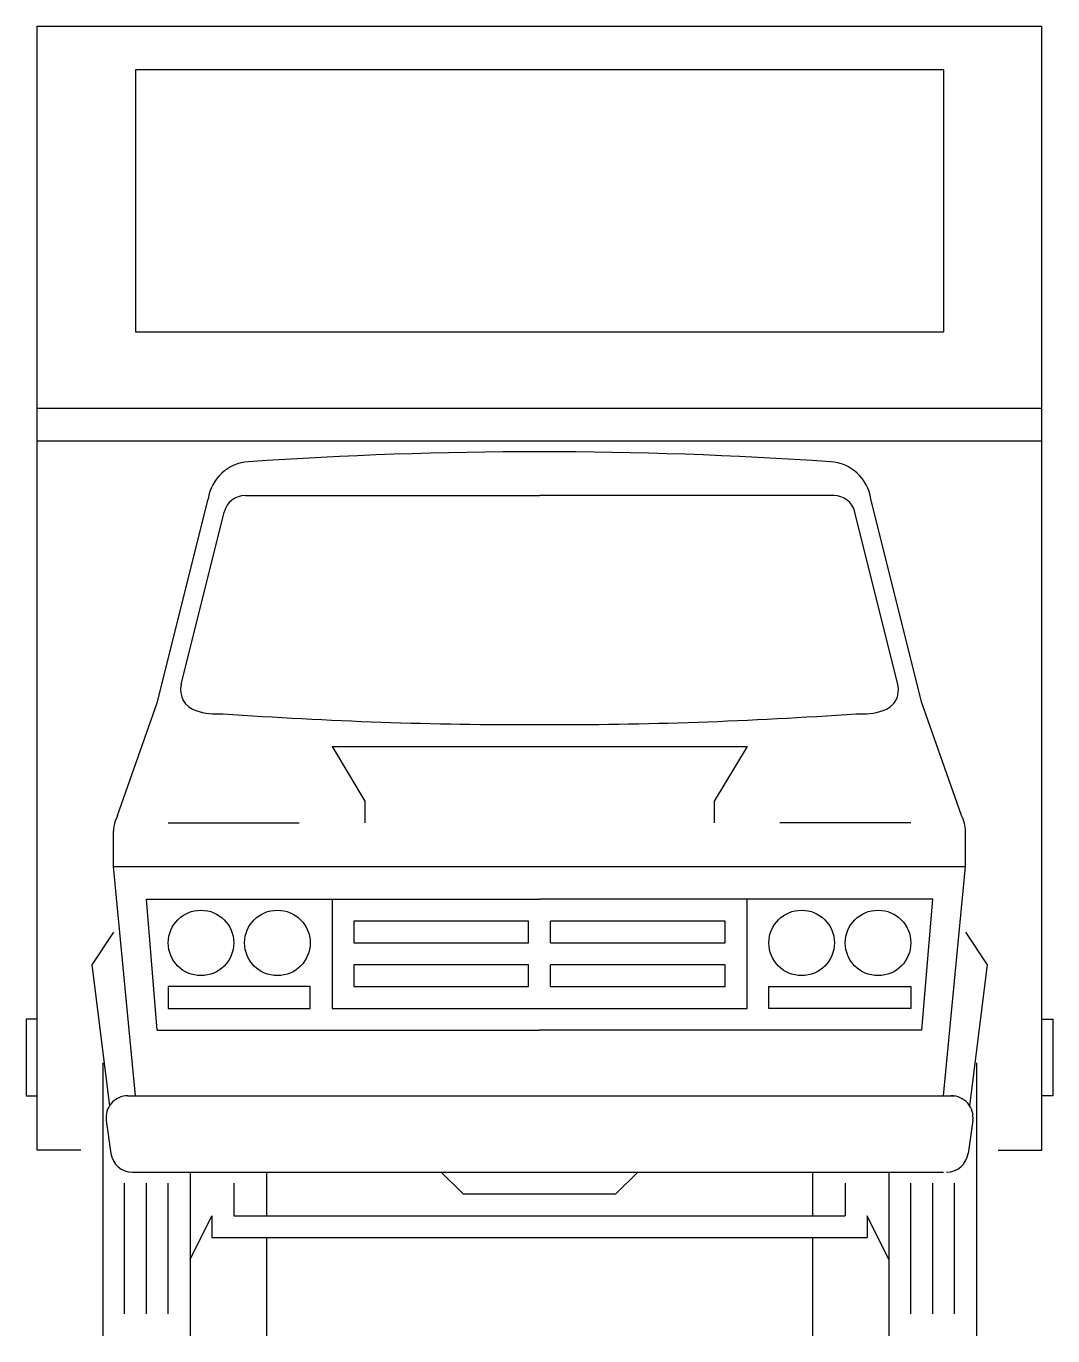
# Model space of a CAD drawing. Header units: millimetres. Extents: x -3171.34 to -3169.46, y 1894.96 to 1897.36.
import ezdxf

# ---------------------------------------------------------------- set-up
doc = ezdxf.new("R2010")
doc.units = ezdxf.units.MM
doc.header["$LTSCALE"] = 10
doc.layers.add('Veículos', color=2, linetype='Continuous')

msp = doc.modelspace()

# ---------------------------------------------------------------- linework, layer by layer
at = {"layer": 'Veículos'}
for p, q in [((-3171.322, 1897.3635), (-3169.482, 1897.3635)), ((-3171.322, 1895.3035), (-3171.322, 1897.3635)), ((-3169.482, 1895.3035), (-3169.482, 1897.3635)), ((-3169.662, 1897.2835), (-3171.142, 1897.2835)), ((-3171.142, 1897.2835), (-3171.142, 1896.8035)), ((-3169.662, 1897.2835), (-3169.662, 1896.8035)), ((-3171.142, 1896.8035), (-3169.662, 1896.8035)), ((-3171.322, 1896.6635), (-3169.482, 1896.6635)), ((-3171.322, 1896.6035), (-3169.482, 1896.6035)), ((-3171.102, 1896.1235), (-3171.0087, 1896.4969)), ((-3170.9407, 1896.5035), (-3170.402, 1896.5035)), ((-3169.8633, 1896.5035), (-3170.402, 1896.5035)), ((-3169.702, 1896.1235), (-3169.7954, 1896.4969)), ((-3171.0583, 1896.157), (-3170.9796, 1896.4731)), ((-3169.7458, 1896.157), (-3169.8245, 1896.4731)), ((-3171.1747, 1895.9169), (-3171.102, 1896.1235)), ((-3169.6294, 1895.9169), (-3169.702, 1896.1235)), ((-3170.782, 1896.0435), (-3170.022, 1896.0435)), ((-3170.782, 1896.0435), (-3170.722, 1895.9435)), ((-3170.022, 1896.0435), (-3170.082, 1895.9435)), ((-3170.722, 1895.9435), (-3170.722, 1895.9035)), ((-3170.082, 1895.9435), (-3170.082, 1895.9035)), ((-3171.182, 1895.8235), (-3171.182, 1895.8882)), ((-3171.082, 1895.9035), (-3170.842, 1895.9035)), ((-3169.722, 1895.9035), (-3169.962, 1895.9035)), ((-3169.622, 1895.8235), (-3169.622, 1895.8882)), ((-3171.182, 1895.8235), (-3169.622, 1895.8235)), ((-3171.142, 1895.4035), (-3171.182, 1895.8235)), ((-3169.662, 1895.4035), (-3169.622, 1895.8235)), ((-3171.122, 1895.7635), (-3170.402, 1895.7635)), ((-3171.102, 1895.5235), (-3171.122, 1895.7635)), ((-3170.782, 1895.7635), (-3170.782, 1895.5635)), ((-3169.682, 1895.7635), (-3170.402, 1895.7635)), ((-3170.022, 1895.5635), (-3170.022, 1895.7635)), ((-3169.702, 1895.5235), (-3169.682, 1895.7635)), ((-3170.422, 1895.7235), (-3170.742, 1895.7235)), ((-3170.742, 1895.7235), (-3170.742, 1895.6835)), ((-3170.422, 1895.6835), (-3170.422, 1895.7235)), ((-3170.382, 1895.6835), (-3170.382, 1895.7235)), ((-3170.062, 1895.7235), (-3170.382, 1895.7235)), ((-3170.062, 1895.6835), (-3170.062, 1895.7235)), ((-3171.182, 1895.7035), (-3171.222, 1895.6435)), ((-3169.622, 1895.7035), (-3169.582, 1895.6435)), ((-3170.742, 1895.6835), (-3170.422, 1895.6835)), ((-3170.382, 1895.6835), (-3170.062, 1895.6835)), ((-3171.222, 1895.6435), (-3171.1897, 1895.3849)), ((-3170.422, 1895.6435), (-3170.742, 1895.6435)), ((-3170.742, 1895.6435), (-3170.742, 1895.6035)), ((-3170.422, 1895.6035), (-3170.422, 1895.6435)), ((-3170.382, 1895.6035), (-3170.382, 1895.6435)), ((-3170.062, 1895.6435), (-3170.382, 1895.6435)), ((-3170.062, 1895.6035), (-3170.062, 1895.6435)), ((-3169.582, 1895.6435), (-3169.6144, 1895.3849)), ((-3171.082, 1895.6035), (-3171.082, 1895.5635)), ((-3170.822, 1895.6035), (-3171.082, 1895.6035)), ((-3170.822, 1895.5635), (-3170.822, 1895.6035)), ((-3170.742, 1895.6035), (-3170.422, 1895.6035)), ((-3170.382, 1895.6035), (-3170.062, 1895.6035)), ((-3169.982, 1895.6035), (-3169.722, 1895.6035)), ((-3169.982, 1895.5635), (-3169.982, 1895.6035)), ((-3169.722, 1895.6035), (-3169.722, 1895.5635)), ((-3171.082, 1895.5635), (-3170.822, 1895.5635)), ((-3170.782, 1895.5635), (-3170.022, 1895.5635)), ((-3169.722, 1895.5635), (-3169.982, 1895.5635)), ((-3171.322, 1895.5435), (-3171.342, 1895.5435)), ((-3171.342, 1895.5435), (-3171.342, 1895.4035)), ((-3171.102, 1895.5235), (-3170.402, 1895.5235)), ((-3169.702, 1895.5235), (-3170.402, 1895.5235)), ((-3169.482, 1895.5435), (-3169.462, 1895.5435)), ((-3169.462, 1895.5435), (-3169.462, 1895.4035)), ((-3171.202, 1895.4635), (-3171.202, 1894.9635)), ((-3169.602, 1895.4635), (-3169.602, 1894.9635)), ((-3171.342, 1895.4035), (-3171.322, 1895.4035)), ((-3171.1559, 1895.4035), (-3169.642, 1895.4035)), ((-3169.462, 1895.4035), (-3169.482, 1895.4035)), ((-3171.1955, 1895.3578), (-3171.1869, 1895.2978)), ((-3169.6085, 1895.3578), (-3169.6171, 1895.2978)), ((-3171.242, 1895.3035), (-3171.322, 1895.3035)), ((-3169.562, 1895.3035), (-3169.482, 1895.3035)), ((-3171.1473, 1895.2635), (-3169.662, 1895.2635)), ((-3171.042, 1895.2635), (-3171.042, 1894.9635)), ((-3170.902, 1895.2635), (-3170.902, 1895.1835)), ((-3170.582, 1895.2635), (-3170.542, 1895.2235)), ((-3170.222, 1895.2635), (-3170.262, 1895.2235)), ((-3169.902, 1895.2635), (-3169.902, 1895.1835)), ((-3169.762, 1895.2635), (-3169.762, 1894.9635)), ((-3171.162, 1895.0035), (-3171.162, 1895.2435)), ((-3171.122, 1895.0035), (-3171.122, 1895.2435)), ((-3171.082, 1895.0035), (-3171.082, 1895.2435)), ((-3170.962, 1895.2435), (-3170.962, 1895.1835)), ((-3169.842, 1895.2435), (-3169.842, 1895.1835)), ((-3169.722, 1895.0035), (-3169.722, 1895.2435)), ((-3169.682, 1895.0035), (-3169.682, 1895.2435)), ((-3169.642, 1895.0035), (-3169.642, 1895.2435)), ((-3170.542, 1895.2235), (-3170.262, 1895.2235)), ((-3171.042, 1895.1035), (-3171.002, 1895.1835)), ((-3171.002, 1895.1835), (-3171.002, 1895.1435)), ((-3170.962, 1895.1835), (-3169.842, 1895.1835)), ((-3169.762, 1895.1035), (-3169.802, 1895.1835)), ((-3169.802, 1895.1835), (-3169.802, 1895.1435)), ((-3171.002, 1895.1435), (-3169.802, 1895.1435)), ((-3170.902, 1895.1435), (-3170.902, 1894.9635)), ((-3169.902, 1895.1435), (-3169.902, 1894.9635))]:
    msp.add_line(p, q, dxfattribs=at)
for centre in [(-3171.022, 1895.6835), (-3170.882, 1895.6835), (-3169.922, 1895.6835), (-3169.782, 1895.6835)]:
    msp.add_circle(centre, 0.06, dxfattribs=at)
for centre, radius, start, end in [((-3170.402, 1888.7335), 7.85, 86.10751, 93.89249), ((-3170.9295, 1896.4856), 0.08, 93.8925, 171.8699), ((-3169.8746, 1896.4856), 0.08, 8.1301, 86.1075), ((-3170.9407, 1896.4635), 0.04, 90, 166.0222), ((-3169.8633, 1896.4635), 0.04, 13.9778, 90), ((-3171.0194, 1896.1474), 0.04, 166.0222, 252.3459), ((-3169.7846, 1896.1474), 0.04, 287.6541, 13.9778), ((-3170.992, 1896.2335), 0.1304, 252.3459, 274.3987), ((-3170.422, 1903.9335), 7.85, 265.90918, 270.14598), ((-3170.382, 1903.9335), 7.85, 269.85402, 274.09082), ((-3169.812, 1896.2335), 0.1304, 265.6013, 287.6541), ((-3171.122, 1895.8882), 0.06, 151.3895, 180), ((-3169.682, 1895.8882), 0.06, 0, 28.6105), ((-3171.1559, 1895.3635), 0.04, 90, 188.1301), ((-3169.6481, 1895.3635), 0.04, 351.8699, 90), ((-3171.1473, 1895.3035), 0.04, 188.1301, 270), ((-3169.6567, 1895.3035), 0.04, 270, 351.8699)]:
    msp.add_arc(centre, radius, start, end, dxfattribs=at)

doc.saveas('drawing.dxf')
